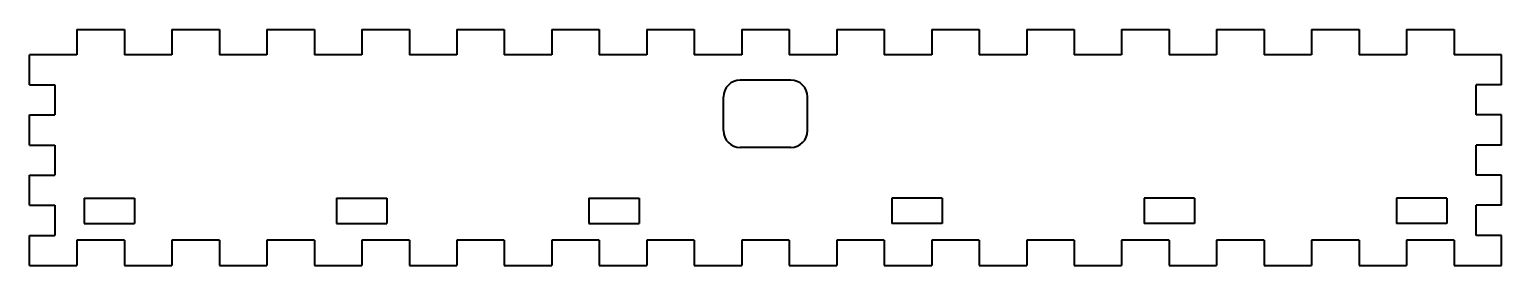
# Model space of a CAD drawing. Header units: inches. Extents: x -3.44 to 3.44, y -0.12 to 0.98.
import ezdxf

# ---------------------------------------------------------------- set-up
doc = ezdxf.new("R2010")
doc.units = ezdxf.units.IN
doc.header["$MEASUREMENT"] = 0
doc.layers.add('Visible', color=7, linetype='Continuous', lineweight=40)

msp = doc.modelspace()

# ---------------------------------------------------------------- linework, layer by layer
at = {"layer": 'Visible'}
for p, q in [((-3.2226, 0.9843), (-3.0004, 0.9843)), ((-3.2226, 0.9843), (-3.2226, 0.8661)), ((-3.0004, 0.9843), (-3.0004, 0.8661)), ((-2.7781, 0.9843), (-2.5559, 0.9843)), ((-2.7781, 0.9843), (-2.7781, 0.8661)), ((-2.5559, 0.9843), (-2.5559, 0.8661)), ((-2.3336, 0.9843), (-2.1114, 0.9843)), ((-2.3336, 0.9843), (-2.3336, 0.8661)), ((-2.1114, 0.9843), (-2.1114, 0.8661)), ((-1.8891, 0.9843), (-1.6669, 0.9843)), ((-1.8891, 0.9843), (-1.8891, 0.8661)), ((-1.6669, 0.9843), (-1.6669, 0.8661)), ((-1.4446, 0.9843), (-1.2224, 0.9843)), ((-1.4446, 0.9843), (-1.4446, 0.8661)), ((-1.2224, 0.9843), (-1.2224, 0.8661)), ((-1.0001, 0.9843), (-0.7779, 0.9843)), ((-1.0001, 0.9843), (-1.0001, 0.8661)), ((-0.7779, 0.9843), (-0.7779, 0.8661)), ((-0.5556, 0.9843), (-0.3334, 0.9843)), ((-0.5556, 0.9843), (-0.5556, 0.8661)), ((-0.3334, 0.9843), (-0.3334, 0.8661)), ((-0.1111, 0.9843), (0.1111, 0.9843)), ((-0.1111, 0.9843), (-0.1111, 0.8661)), ((0.1111, 0.9843), (0.1111, 0.8661)), ((0.3334, 0.9843), (0.5556, 0.9843)), ((0.3334, 0.9843), (0.3334, 0.8661)), ((0.5556, 0.9843), (0.5556, 0.8661)), ((0.7779, 0.9843), (1.0001, 0.9843)), ((0.7779, 0.9843), (0.7779, 0.8661)), ((1.0001, 0.9843), (1.0001, 0.8661)), ((1.2224, 0.9843), (1.4446, 0.9843)), ((1.2224, 0.9843), (1.2224, 0.8661)), ((1.4446, 0.9843), (1.4446, 0.8661)), ((1.6669, 0.9843), (1.8891, 0.9843)), ((1.6669, 0.9843), (1.6669, 0.8661)), ((1.8891, 0.9843), (1.8891, 0.8661)), ((2.1114, 0.9843), (2.3336, 0.9843)), ((2.1114, 0.9843), (2.1114, 0.8661)), ((2.3336, 0.9843), (2.3336, 0.8661)), ((2.5559, 0.9843), (2.7781, 0.9843)), ((2.5559, 0.9843), (2.5559, 0.8661)), ((2.7781, 0.9843), (2.7781, 0.8661)), ((3.0004, 0.9843), (3.2226, 0.9843)), ((3.0004, 0.9843), (3.0004, 0.8661)), ((3.2226, 0.9843), (3.2226, 0.8661)), ((-3.2226, 0.8661), (-3.4449, 0.8661)), ((-3.4449, 0.7255), (-3.4449, 0.8661)), ((-2.7781, 0.8661), (-3.0004, 0.8661)), ((-2.3336, 0.8661), (-2.5559, 0.8661)), ((-1.8891, 0.8661), (-2.1114, 0.8661)), ((-1.4446, 0.8661), (-1.6669, 0.8661)), ((-1.0001, 0.8661), (-1.2224, 0.8661)), ((-0.5556, 0.8661), (-0.7779, 0.8661)), ((-0.1111, 0.8661), (-0.3334, 0.8661)), ((0.3334, 0.8661), (0.1111, 0.8661)), ((0.7779, 0.8661), (0.5556, 0.8661)), ((1.2224, 0.8661), (1.0001, 0.8661)), ((1.6669, 0.8661), (1.4446, 0.8661)), ((2.1114, 0.8661), (1.8891, 0.8661)), ((2.5559, 0.8661), (2.3336, 0.8661)), ((3.0004, 0.8661), (2.7781, 0.8661)), ((3.4449, 0.8661), (3.2226, 0.8661)), ((3.4449, 0.7255), (3.4449, 0.8661)), ((-3.4449, 0.7255), (-3.3268, 0.7255)), ((-3.3268, 0.7255), (-3.3268, 0.5849)), ((0.1181, 0.748), (-0.1181, 0.748)), ((3.3268, 0.5849), (3.3268, 0.7255)), ((3.4449, 0.7255), (3.3268, 0.7255)), ((-0.1969, 0.5118), (-0.1969, 0.6693)), ((0.1969, 0.5118), (0.1969, 0.6693)), ((-3.4449, 0.5849), (-3.3268, 0.5849)), ((-3.4449, 0.4443), (-3.4449, 0.5849)), ((3.4449, 0.5849), (3.3268, 0.5849)), ((3.4449, 0.4443), (3.4449, 0.5849)), ((-3.4449, 0.4443), (-3.3268, 0.4443)), ((-3.3268, 0.4443), (-3.3268, 0.3037)), ((0.1181, 0.4331), (-0.1181, 0.4331)), ((3.3268, 0.3037), (3.3268, 0.4443)), ((3.4449, 0.4443), (3.3268, 0.4443)), ((-3.4449, 0.3037), (-3.3268, 0.3037)), ((-3.4449, 0.1631), (-3.4449, 0.3037)), ((3.4449, 0.3037), (3.3268, 0.3037)), ((3.4449, 0.1631), (3.4449, 0.3037)), ((-3.4449, 0.1631), (-3.3268, 0.1631)), ((-3.3268, 0.1631), (-3.3268, 0.0225)), ((-3.189, 0.1969), (-3.189, 0.0787)), ((-3.189, 0.1969), (-2.9528, 0.1969)), ((-2.9528, 0.1969), (-2.9528, 0.0787)), ((-2.0079, 0.1969), (-2.0079, 0.0787)), ((-2.0079, 0.1969), (-1.7717, 0.1969)), ((-1.7717, 0.1969), (-1.7717, 0.0787)), ((-0.8268, 0.1969), (-0.8268, 0.0787)), ((-0.8268, 0.1969), (-0.5906, 0.1969)), ((-0.5906, 0.1969), (-0.5906, 0.0787)), ((0.8268, 0.1969), (0.5906, 0.1969)), ((0.5906, 0.1969), (0.5906, 0.0787)), ((0.8268, 0.1969), (0.8268, 0.0787)), ((2.0079, 0.1969), (1.7717, 0.1969)), ((1.7717, 0.1969), (1.7717, 0.0787)), ((2.0079, 0.1969), (2.0079, 0.0787)), ((3.189, 0.1969), (2.9528, 0.1969)), ((2.9528, 0.1969), (2.9528, 0.0787)), ((3.189, 0.1969), (3.189, 0.0787)), ((3.3268, 0.0225), (3.3268, 0.1631)), ((3.4449, 0.1631), (3.3268, 0.1631)), ((-3.189, 0.0787), (-2.9528, 0.0787)), ((-2.0079, 0.0787), (-1.7717, 0.0787)), ((-0.8268, 0.0787), (-0.5906, 0.0787)), ((0.8268, 0.0787), (0.5906, 0.0787)), ((2.0079, 0.0787), (1.7717, 0.0787)), ((3.189, 0.0787), (2.9528, 0.0787)), ((-3.4449, 0.0225), (-3.3268, 0.0225)), ((-3.4449, -0.1181), (-3.4449, 0.0225)), ((-3.2226, 0), (-3.2226, -0.1181)), ((-3.0004, 0), (-3.2226, 0)), ((-3.0004, 0), (-3.0004, -0.1181)), ((-2.7781, 0), (-2.7781, -0.1181)), ((-2.5559, 0), (-2.7781, 0)), ((-2.5559, 0), (-2.5559, -0.1181)), ((-2.3336, 0), (-2.3336, -0.1181)), ((-2.1114, 0), (-2.3336, 0)), ((-2.1114, 0), (-2.1114, -0.1181)), ((-1.8891, 0), (-1.8891, -0.1181)), ((-1.6669, 0), (-1.8891, 0)), ((-1.6669, 0), (-1.6669, -0.1181)), ((-1.4446, 0), (-1.4446, -0.1181)), ((-1.2224, 0), (-1.4446, 0)), ((-1.2224, 0), (-1.2224, -0.1181)), ((-1.0001, 0), (-1.0001, -0.1181)), ((-0.7779, 0), (-1.0001, 0)), ((-0.7779, 0), (-0.7779, -0.1181)), ((-0.5556, 0), (-0.5556, -0.1181)), ((-0.3334, 0), (-0.5556, 0)), ((-0.3334, 0), (-0.3334, -0.1181)), ((-0.1111, 0), (-0.1111, -0.1181)), ((0.1111, 0), (-0.1111, 0)), ((0.1111, 0), (0.1111, -0.1181)), ((0.3334, 0), (0.3334, -0.1181)), ((0.5556, 0), (0.3334, 0)), ((0.5556, 0), (0.5556, -0.1181)), ((0.7779, 0), (0.7779, -0.1181)), ((1.0001, 0), (0.7779, 0)), ((1.0001, 0), (1.0001, -0.1181)), ((1.2224, 0), (1.2224, -0.1181)), ((1.4446, 0), (1.2224, 0)), ((1.4446, 0), (1.4446, -0.1181)), ((1.6669, 0), (1.6669, -0.1181)), ((1.8891, 0), (1.6669, 0)), ((1.8891, 0), (1.8891, -0.1181)), ((2.1114, 0), (2.1114, -0.1181)), ((2.3336, 0), (2.1114, 0)), ((2.3336, 0), (2.3336, -0.1181)), ((2.7781, 0), (2.5559, 0)), ((2.5559, 0), (2.5559, -0.1181)), ((2.7781, 0), (2.7781, -0.1181)), ((3.0004, 0), (3.0004, -0.1181)), ((3.2226, 0), (3.0004, 0)), ((3.2226, 0), (3.2226, -0.1181)), ((3.4449, 0.0225), (3.3268, 0.0225)), ((3.4449, -0.1181), (3.4449, 0.0225)), ((-3.4449, -0.1181), (-3.2226, -0.1181)), ((-3.0004, -0.1181), (-2.7781, -0.1181)), ((-2.5559, -0.1181), (-2.3336, -0.1181)), ((-2.1114, -0.1181), (-1.8891, -0.1181)), ((-1.6669, -0.1181), (-1.4446, -0.1181)), ((-1.2224, -0.1181), (-1.0001, -0.1181)), ((-0.7779, -0.1181), (-0.5556, -0.1181)), ((-0.3334, -0.1181), (-0.1111, -0.1181)), ((0.1111, -0.1181), (0.3334, -0.1181)), ((0.5556, -0.1181), (0.7779, -0.1181)), ((1.0001, -0.1181), (1.2224, -0.1181)), ((1.4446, -0.1181), (1.6669, -0.1181)), ((1.8891, -0.1181), (2.1114, -0.1181)), ((2.3336, -0.1181), (2.5559, -0.1181)), ((2.7781, -0.1181), (3.0004, -0.1181)), ((3.2226, -0.1181), (3.4449, -0.1181))]:
    msp.add_line(p, q, dxfattribs=at)
for centre, start, end in [((-0.1181, 0.6693), 90, 180), ((0.1181, 0.6693), 0, 90), ((-0.1181, 0.5118), 180, 270), ((0.1181, 0.5118), 270, 0)]:
    msp.add_arc(centre, 0.0787, start, end, dxfattribs=at)

doc.saveas('drawing.dxf')
